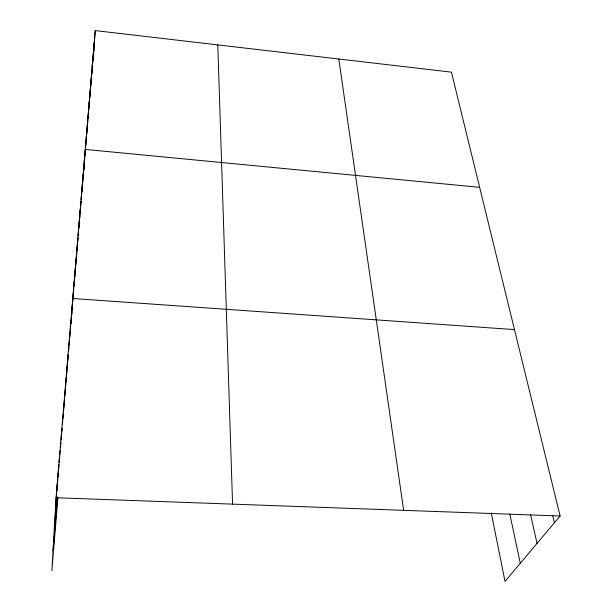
<?xml version="1.0" encoding="UTF-8"?>
<svg xmlns="http://www.w3.org/2000/svg" width="612" height="612" viewBox="0 0 612 612"><rect width="100%" height="100%" fill="white"/><g stroke="black" fill="none" stroke-linecap="round" stroke-linejoin="round"><path stroke-width="0.92" d="M491.268 512.848L505.015 581.4L560.118 516L451.434 72.147L95.227 30.6L56.067 497.74L51.882 570.621L57.956 497.097M57.26 483.541L56.817 491.222L57.199 486.609M58.431 469.611L57.972 477.375L58.431 471.936M59.211 462.037L59.578 455.932M60.389 447.785L60.703 442.499M61.322 437.312L61.483 434.642M61.59 432.868L61.804 429.31M62.891 416.359L62.401 424.43L62.707 420.811M63.962 403.629L63.464 411.769L64.505 399.33M64.673 396.599L65.002 391.129M65.53 387.105L66.035 378.851M67.045 366.779L66.532 375.095L66.991 369.64M68.039 354.914L67.144 367.82M69.018 343.248L68.49 351.663L68.812 347.861M69.569 338.36L69.982 331.781M70.388 329.011L70.923 320.497M71.436 316.06L71.856 309.404M71.199 323.243L71.313 321.384M71.673 315.716L71.902 312.143M72.063 309.618L72.767 298.495L514.478 329.593M73.096 296.705L73.647 288.076M74.503 277.825L73.945 286.485L74.327 281.91M74.794 276.417L75.353 267.727M75.674 265.639L76.179 257.782M77.005 247.998L76.439 256.749L76.806 252.381M77.242 247.133L77.808 238.359M78.145 235.903L78.604 228.857M79.392 219.509L78.818 228.33L79.277 222.814M79.583 219.142L80.164 210.291M80.34 210.077L80.455 208.31M80.922 201.21L80.577 206.535L81.09 201.149M81.205 199.374L81.671 192.267M82.413 183.455L81.824 192.352L83.5 172.316M82.551 183.677L83.14 174.764M83.27 175.124L83.859 166.196M83.974 166.694L84.563 157.751M83.4 177.472L83.515 175.759M83.852 170.61L84.142 166.28M84.379 162.777L85.267 149.427L479.64 187.326M85.955 141.227L85.473 148.395L85.955 143.001M86.629 133.133L86.093 141.204L86.621 135.015M87.302 125.146L86.697 134.127L87.21 128.015M87.96 117.275L87.355 126.263L87.791 121.092M89.253 101.852L88.006 118.506L88.434 113.404M89.888 94.294L89.276 103.298L92.091 69.646M89.903 95.847L90.507 86.843M90.515 88.488L91.739 72.224M91.724 74.067L92.336 65.063M92.925 57.987L92.313 66.999L93.33 54.851M92.902 60.014L93.514 51.01M94.087 44.118L93.475 53.122L93.973 47.17M93.177 60.565L93.353 57.979M93.644 53.665L93.942 49.297M95.227 30.6L94.049 46.321L94.539 40.438M53.037 550.563L57.406 497.816M55.631 505.328L56.579 494.045M57.352 484.758L57.819 479.219M58.584 470.123L59.035 464.684M59.257 461.999L59.708 456.659M59.854 454.877L60.228 450.424M60.466 447.617L60.856 442.935M61.093 440.12L61.483 435.469M61.713 432.707L62.095 428.109M62.937 418.103L63.311 413.582M64.742 396.515L65.759 384.336M65.912 382.485L66.379 376.938M67.748 360.598L68.269 354.348M69.049 345L69.447 340.241M69.607 338.375L70.074 332.752M70.235 330.885L70.701 325.324M70.854 323.488L71.313 317.965M71.466 316.152L73.715 289.277M74.48 280.082L74.939 274.62M75.092 272.814L75.62 266.511M75.697 265.623L76.217 259.412M76.951 250.629L77.403 245.236M77.556 243.347L78.03 237.663M78.191 235.796L78.657 230.196M79.43 220.978L79.889 215.516M80.042 213.703L80.493 208.294M81.235 199.39L81.679 194.111M83.66 170.442L84.127 164.85M84.28 162.999L84.67 158.386M84.9 155.655L85.351 150.185M88.648 110.849L89.038 106.128M54.307 528.424L56.908 497.219M56.067 497.74L560.118 516M552.758 515.786L554.434 522.755M530.505 514.417L537.045 543.38M509.857 514.202L520.284 563.277M338.803 59.012L403.637 510.332M217.796 44.898L232.568 504.135"/></g></svg>
